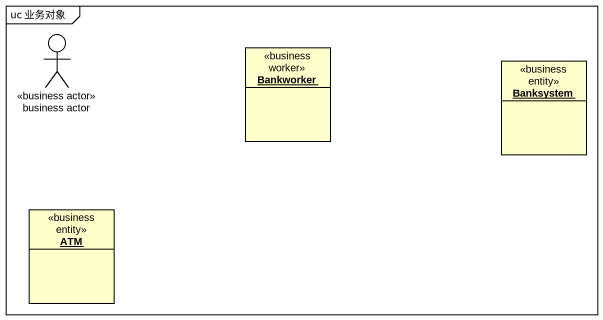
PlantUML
@startuml
mainframe uc 业务对象
allowmixing
hide circle
hide empty members
actor "business actor" as business_actor <<business actor>>
object Bankworker <<business worker>>
object Banksystem <<business entity>>
object ATM <<business entity>>
@enduml
